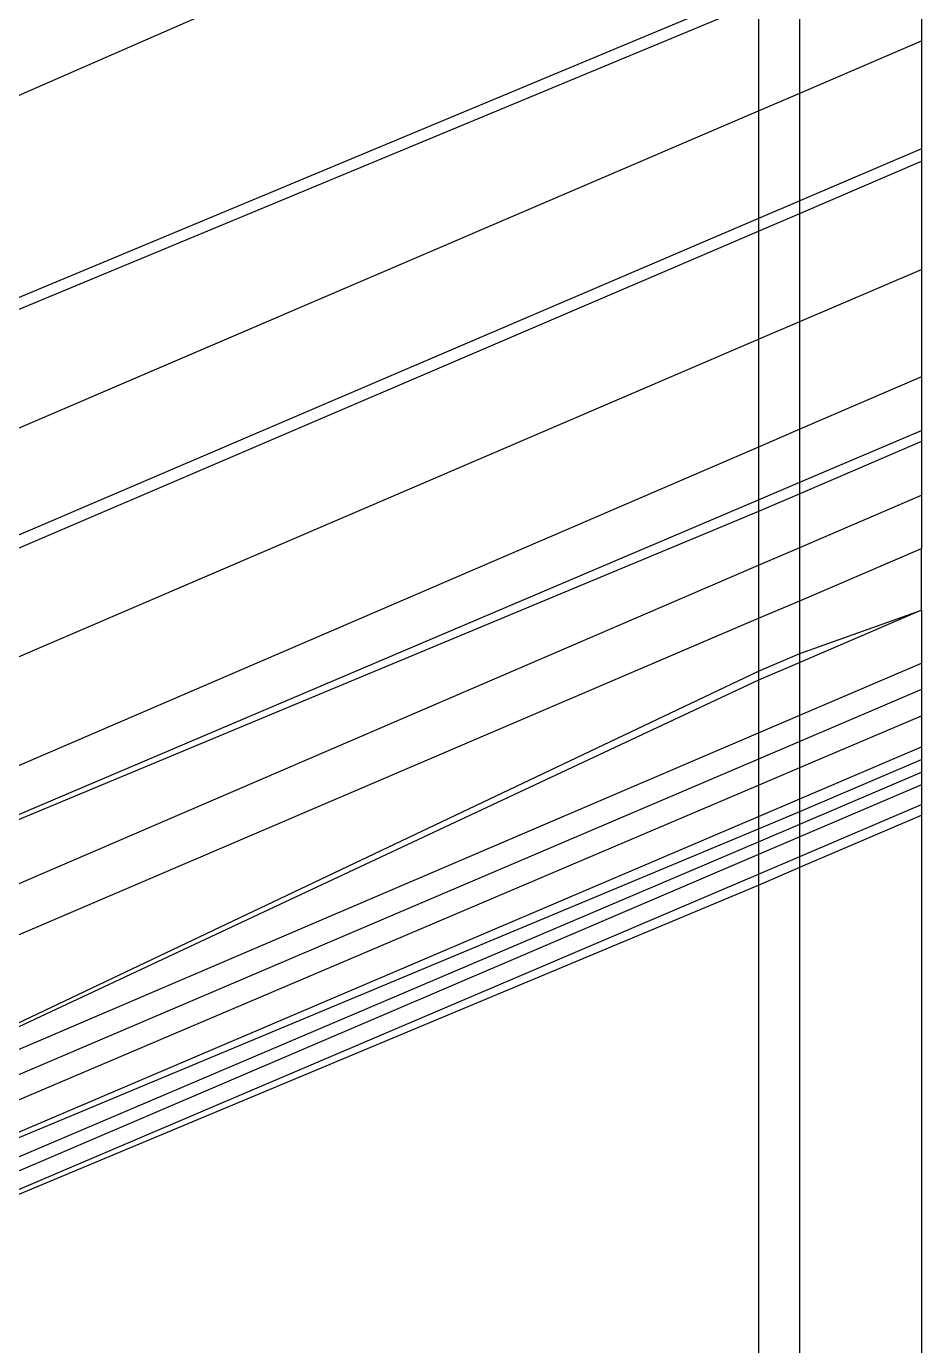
# Model space of a CAD drawing. Header units: inches. Extents: x 17 to 4615, y 5 to 3256.
# Drawn here: x 1653.42 to 1656.247, y 2590.208 to 2594.373 of the extents above; entities that cross this region are included whole.
import ezdxf

# ---------------------------------------------------------------- set-up
doc = ezdxf.new("R2010")
doc.units = ezdxf.units.IN
doc.header["$MEASUREMENT"] = 0

msp = doc.modelspace()

# ---------------------------------------------------------------- linework, layer by layer
for p, q in [((1655.7324, 2595.1756), (1651.044, 2593.1261)), ((1656.2474, 2594.6696), (1656.2474, 2594.327)), ((1655.7324, 2594.4906), (1651.1113, 2592.5635)), ((1655.8628, 2594.1621), (1655.8628, 2594.5051)), ((1651.6324, 2592.747), (1655.7324, 2594.4494)), ((1655.7324, 2594.4494), (1655.7324, 2594.1062)), ((1655.8628, 2594.1621), (1656.2474, 2594.327)), ((1656.2474, 2594.327), (1656.2474, 2593.986)), ((1655.7324, 2594.1062), (1655.8628, 2594.1621)), ((1655.8628, 2593.8215), (1655.8628, 2594.1621)), ((1651.6324, 2592.3479), (1655.7324, 2594.1062)), ((1655.7324, 2594.1062), (1655.7324, 2593.7658)), ((1656.2474, 2593.986), (1655.8628, 2593.8215)), ((1656.2474, 2593.986), (1656.2474, 2593.9467)), ((1655.8628, 2593.7821), (1656.2474, 2593.9467)), ((1656.2474, 2593.9467), (1656.2474, 2593.6056)), ((1655.8628, 2593.8215), (1655.7324, 2593.7658)), ((1655.8628, 2593.7821), (1655.8628, 2593.8215)), ((1655.7324, 2593.7658), (1651.6324, 2592.0125)), ((1655.7324, 2593.7263), (1655.8628, 2593.7821)), ((1655.7324, 2593.7658), (1655.7324, 2593.7263)), ((1655.8628, 2593.4407), (1655.8628, 2593.7821)), ((1651.6324, 2591.9712), (1655.7324, 2593.7263)), ((1655.7324, 2593.7263), (1655.7324, 2593.3848)), ((1655.8628, 2593.4407), (1656.2474, 2593.6056)), ((1656.2474, 2593.6056), (1656.2474, 2593.2662)), ((1655.7324, 2593.3848), (1655.8628, 2593.4407)), ((1655.8628, 2593.1007), (1655.8628, 2593.4407)), ((1651.6324, 2591.6266), (1655.7324, 2593.3848)), ((1655.7324, 2593.3848), (1655.7324, 2593.0445)), ((1656.2474, 2593.2662), (1655.8628, 2593.1007)), ((1656.2474, 2593.2662), (1656.2474, 2593.0972)), ((1655.8628, 2593.1007), (1655.7324, 2593.0445)), ((1655.8628, 2592.9337), (1655.8628, 2593.1007)), ((1655.8628, 2592.9337), (1656.2474, 2593.0972)), ((1656.2474, 2593.0972), (1656.2474, 2593.0618)), ((1656.2474, 2593.0618), (1655.8628, 2592.897)), ((1656.2474, 2593.0618), (1656.2474, 2592.8927)), ((1655.7324, 2593.0445), (1651.6324, 2591.2797)), ((1655.7324, 2593.0445), (1655.7324, 2592.8782)), ((1655.7324, 2592.8782), (1655.8628, 2592.9337)), ((1655.8628, 2592.897), (1655.8628, 2592.9337)), ((1655.8628, 2592.897), (1655.7324, 2592.8411)), ((1655.8628, 2592.7273), (1655.8628, 2592.897)), ((1655.8628, 2592.7273), (1656.2474, 2592.8927)), ((1656.2474, 2592.8927), (1656.2474, 2592.7241)), ((1651.6324, 2591.1349), (1655.7324, 2592.8782)), ((1655.7324, 2592.8782), (1655.7324, 2592.8411)), ((1655.7324, 2592.8411), (1651.6324, 2591.1349)), ((1655.7324, 2592.8411), (1655.7324, 2592.6713)), ((1655.7324, 2592.6713), (1655.8628, 2592.7273)), ((1655.8628, 2592.5597), (1655.8628, 2592.7273)), ((1655.8628, 2592.5597), (1656.2474, 2592.7241)), ((1656.2474, 2592.5296), (1656.2474, 2592.7241)), ((1651.6324, 2590.9084), (1655.7324, 2592.6713)), ((1655.7324, 2592.6713), (1655.7324, 2592.504)), ((1655.7324, 2592.504), (1655.8628, 2592.5597)), ((1655.8628, 2592.3928), (1655.8628, 2592.5597)), ((1656.2474, 2592.5296), (1655.8628, 2592.3647)), ((1655.8628, 2592.3928), (1656.2474, 2592.5296)), ((1656.2474, 2592.5296), (1656.2474, 2592.3623)), ((1651.6324, 2590.751), (1655.7324, 2592.504)), ((1655.7324, 2592.504), (1655.7324, 2592.3374)), ((1655.7324, 2592.3374), (1655.8628, 2592.3928)), ((1655.8628, 2592.3647), (1655.8628, 2592.3928)), ((1655.8628, 2592.3647), (1655.7324, 2592.3088)), ((1655.8628, 2592.1978), (1655.8628, 2592.3647)), ((1655.8628, 2592.1978), (1656.2474, 2592.3623)), ((1656.2474, 2592.3623), (1656.2474, 2592.2791)), ((1651.6324, 2590.3891), (1655.7324, 2592.3374)), ((1655.7324, 2592.3088), (1651.6324, 2590.3891)), ((1655.7324, 2592.3374), (1655.7324, 2592.3088)), ((1655.7324, 2592.3088), (1655.7324, 2592.1421)), ((1656.2474, 2592.2791), (1655.8628, 2592.115)), ((1656.2474, 2592.2791), (1656.2474, 2592.1964)), ((1655.7324, 2592.1421), (1655.8628, 2592.1978)), ((1655.8628, 2592.115), (1655.8628, 2592.1978)), ((1655.8628, 2592.0329), (1656.2474, 2592.1964)), ((1656.2474, 2592.1964), (1656.2474, 2592.0985)), ((1651.6324, 2590.3891), (1655.7324, 2592.1421)), ((1655.7324, 2592.1421), (1655.7324, 2592.0594)), ((1655.8628, 2592.115), (1655.7324, 2592.0594)), ((1655.8628, 2592.0329), (1655.8628, 2592.115)), ((1655.8628, 2591.9344), (1656.2474, 2592.0985)), ((1656.2474, 2592.0985), (1656.2474, 2592.0579)), ((1655.7324, 2592.0594), (1651.6324, 2590.3105)), ((1655.7324, 2592.0594), (1655.7324, 2591.9775)), ((1655.8628, 2591.8944), (1656.2474, 2592.0579)), ((1656.2474, 2592.0579), (1656.2474, 2592.0178)), ((1655.7324, 2591.9775), (1655.8628, 2592.0329)), ((1655.8628, 2591.9344), (1655.8628, 2592.0329)), ((1655.8628, 2591.8542), (1656.2474, 2592.0178)), ((1656.2474, 2592.0178), (1656.2474, 2591.9786)), ((1651.6324, 2590.2342), (1655.7324, 2591.9775)), ((1655.7324, 2591.9775), (1655.7324, 2591.8788)), ((1656.2474, 2591.9786), (1655.8628, 2591.8142)), ((1656.2474, 2591.9786), (1656.2474, 2591.9159)), ((1655.7324, 2591.8788), (1655.8628, 2591.9344)), ((1655.8628, 2591.8944), (1655.8628, 2591.9344)), ((1655.7324, 2591.8389), (1655.8628, 2591.8944)), ((1655.8628, 2591.752), (1656.2474, 2591.9159)), ((1655.8628, 2591.8542), (1655.8628, 2591.8944)), ((1656.2474, 2591.9159), (1656.2474, 2591.8829)), ((1651.6324, 2590.1298), (1655.7324, 2591.8788)), ((1655.7324, 2591.8788), (1655.7324, 2591.8389)), ((1655.7324, 2591.7987), (1655.8628, 2591.8542)), ((1655.8628, 2591.718), (1656.2474, 2591.8829)), ((1655.8628, 2591.8142), (1655.8628, 2591.8542)), ((1656.2474, 2591.8829), (1656.2474, 2242.0217)), ((1651.6324, 2590.1298), (1655.7324, 2591.8389)), ((1655.7324, 2591.8389), (1655.7324, 2591.7987)), ((1655.8628, 2591.8142), (1655.7324, 2591.7584)), ((1655.8628, 2591.752), (1655.8628, 2591.8142)), ((1651.6324, 2590.0538), (1655.7324, 2591.7987)), ((1655.7324, 2591.7987), (1655.7324, 2591.7584)), ((1655.7324, 2591.7584), (1651.6324, 2590.0056)), ((1655.7324, 2591.7584), (1655.7324, 2591.6965)), ((1655.7324, 2591.6965), (1655.8628, 2591.752)), ((1655.8628, 2591.718), (1655.8628, 2591.752)), ((1651.6324, 2589.9496), (1655.7324, 2591.6965)), ((1655.7324, 2591.6621), (1655.8628, 2591.718)), ((1655.7324, 2591.6965), (1655.7324, 2591.6621)), ((1655.8628, 2242.1859), (1655.8628, 2591.718)), ((1651.6324, 2589.9496), (1655.7324, 2591.6621)), ((1655.7324, 2591.6621), (1655.7324, 2242.2416))]:
    msp.add_line(p, q)

doc.saveas('drawing.dxf')
